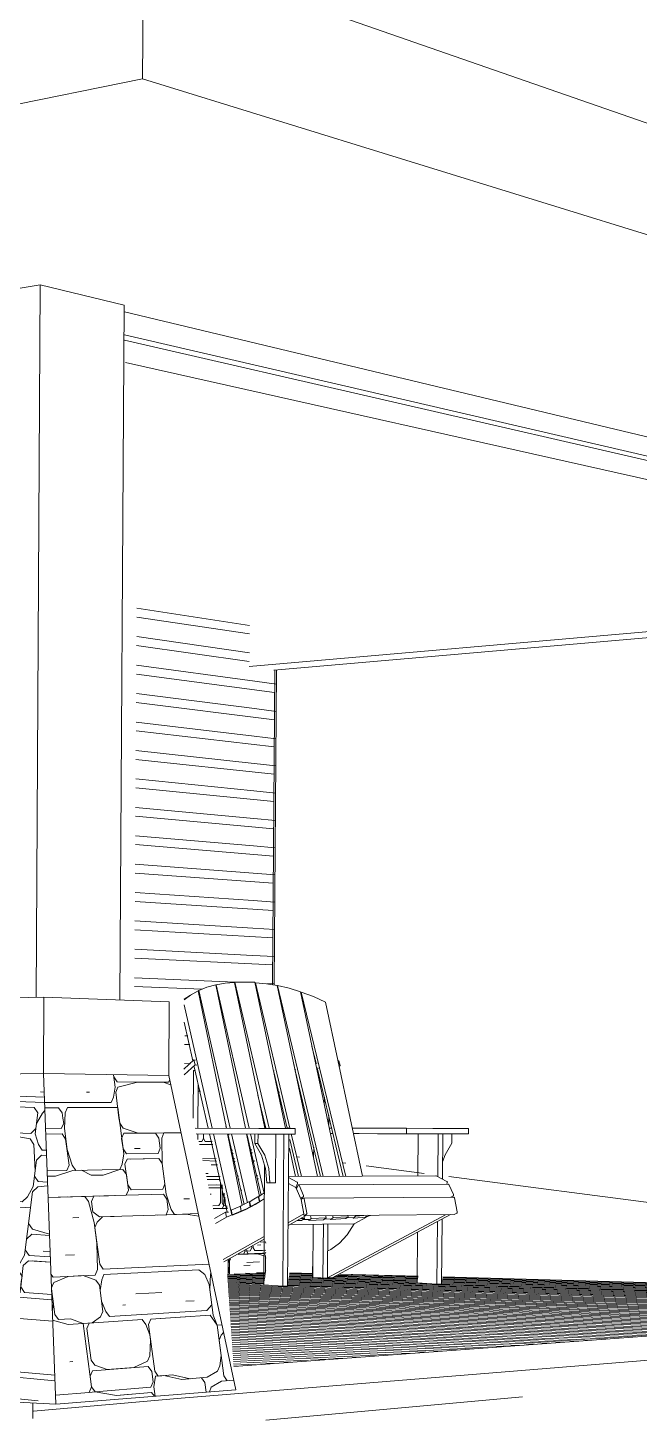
# Model space of a CAD drawing. Header units: inches. Extents: x 490.8 to 498.2, y -67.1 to -6.9.
# Drawn here: x 494.9301 to 495.1025, y -56.2635 to -55.8712 of the extents above; entities that cross this region are included whole.
import ezdxf

# ---------------------------------------------------------------- set-up
doc = ezdxf.new("R2010")
doc.units = ezdxf.units.IN
doc.header["$MEASUREMENT"] = 0
for name, color, linetype, lineweight in [('A-FLOR', 192, 'Continuous', 13), ('A-FLOR-PATT', 8, 'Continuous', 13), ('A-PART', 2, 'Continuous', 9), ('A-ROOF', 132, 'Continuous', 13), ('A-WALL', 113, 'Continuous', 13), ('A-WALL-PATT', 111, 'Continuous', 13), ('C-TOPO', 7, 'Continuous', 9), ('I-FURN', 30, 'Continuous', 9), ('L-SITE-WALL', 31, 'Continuous', 13), ('Q-CASE', 31, 'Continuous', 9), ('S-BEAM', 12, 'Continuous', 9), ('S-COLS', 52, 'Continuous', 9), ('S-FNDN', 32, 'Continuous', 13)]:
    doc.layers.add(name, color=color, linetype=linetype, lineweight=lineweight)

# ---------------------------------------------------------------- blocks, each defined once
blk = doc.blocks.new('FP_30-Back Patio1')
at = {"layer": 'A-WALL-PATT', "lineweight": 9}
for p, q in [((64.95463, -56.05527), (64.96079, -56.0561)), ((64.95457, -56.06301), (64.96073, -56.06379)), ((64.95452, -56.07075), (64.96067, -56.07148)), ((64.95446, -56.07848), (64.96062, -56.07916)), ((64.95441, -56.08622), (64.96056, -56.08684)), ((64.95435, -56.09395), (64.96051, -56.09452)), ((64.95429, -56.10168), (64.96045, -56.1022)), ((64.95424, -56.1094), (64.96039, -56.10987)), ((64.95418, -56.11712), (64.96034, -56.11754)), ((64.95413, -56.12484), (64.96028, -56.12521)), ((64.95407, -56.13256), (64.96022, -56.13288)), ((64.95821, -56.14046), (64.96017, -56.14054))]:
    blk.add_line(p, q, dxfattribs=at)
blk = doc.blocks.new('FP_35-Back Patio1')
at = {"layer": 'A-FLOR-PATT', "lineweight": 9}
for p, q in [((64.94694, -56.22244), (64.95761, -56.22275)), ((64.94696, -56.22268), (64.95757, -56.22298)), ((64.94698, -56.22292), (64.95754, -56.22322)), ((64.94699, -56.22316), (64.9575, -56.22347)), ((64.94701, -56.2234), (64.95746, -56.22371)), ((64.94703, -56.22365), (64.95742, -56.22396)), ((64.94704, -56.2239), (64.95738, -56.22421)), ((64.94706, -56.22416), (64.95734, -56.22446)), ((64.94708, -56.22441), (64.9573, -56.22472)), ((64.9471, -56.22467), (64.95726, -56.22498)), ((64.94712, -56.22493), (64.95722, -56.22524)), ((64.94713, -56.2252), (64.95932, -56.22557)), ((64.94885, -56.22226), (64.95765, -56.22251)), ((64.952, -56.22212), (64.95768, -56.22228)), ((64.95513, -56.22198), (64.95772, -56.22205)), ((64.96396, -56.22544), (65.07991, -56.22896)), ((64.96401, -56.22518), (65.07997, -56.22867)), ((64.96405, -56.22492), (65.08003, -56.22839)), ((64.96409, -56.22466), (65.08009, -56.22812)), ((64.96413, -56.22441), (65.08015, -56.22784)), ((64.96417, -56.22416), (65.08021, -56.22757)), ((64.96421, -56.22391), (65.00426, -56.22508)), ((64.96425, -56.22366), (65.00043, -56.22471)), ((64.96429, -56.22342), (65.00047, -56.22447)), ((64.96433, -56.22318), (64.97329, -56.22344)), ((64.96437, -56.22294), (64.97094, -56.22313)), ((64.96441, -56.22271), (64.97098, -56.22289)), ((64.96444, -56.22247), (64.97102, -56.22266)), ((64.96448, -56.22224), (64.97105, -56.22243)), ((64.96452, -56.22202), (64.97109, -56.2222)), ((64.97431, -56.22347), (65.00051, -56.22422)), ((64.97678, -56.2233), (65.00056, -56.22398)), ((64.97724, -56.22307), (65.0006, -56.22373)), ((64.9777, -56.22285), (65.00064, -56.2235)), ((64.97815, -56.22263), (65.00069, -56.22326)), ((64.9786, -56.22241), (65.00073, -56.22303)), ((65.00722, -56.22517), (65.07963, -56.22728)), ((65.00739, -56.22492), (65.07967, -56.22702)), ((65.00743, -56.22467), (65.07972, -56.22676)), ((65.00748, -56.22442), (65.07978, -56.2265)), ((65.00752, -56.22417), (65.07984, -56.22624)), ((65.00757, -56.22393), (65.07989, -56.22599)), ((65.00761, -56.22369), (65.07995, -56.22574)), ((65.00766, -56.22346), (65.08, -56.22549)), ((65.0077, -56.22322), (65.08006, -56.22525)), ((64.94715, -56.22547), (65.16863, -56.23226)), ((64.94717, -56.22574), (65.16563, -56.23248)), ((64.94719, -56.22601), (65.1626, -56.2327)), ((64.94721, -56.22629), (65.15956, -56.23292)), ((64.94723, -56.22658), (65.15648, -56.23315)), ((64.94725, -56.22686), (65.15338, -56.23337)), ((64.94727, -56.22715), (65.15025, -56.2336)), ((64.94729, -56.22744), (65.14709, -56.23384)), ((64.94731, -56.22774), (65.14391, -56.23407)), ((64.94733, -56.22804), (65.1407, -56.2343)), ((64.94735, -56.22834), (65.13746, -56.23454)), ((64.94737, -56.22865), (65.13419, -56.23478)), ((64.9474, -56.22896), (65.1309, -56.23502)), ((64.94742, -56.22928), (65.12757, -56.23527)), ((64.96392, -56.22571), (65.07986, -56.22924)), ((64.94744, -56.2296), (65.12421, -56.23551)), ((64.94746, -56.22992), (65.12083, -56.23576)), ((64.94748, -56.23025), (65.11741, -56.23601)), ((64.94751, -56.23058), (65.11396, -56.23626)), ((64.94753, -56.23092), (65.11048, -56.23652)), ((64.94755, -56.23126), (65.10697, -56.23678)), ((64.94758, -56.23161), (65.10343, -56.23703)), ((64.9476, -56.23196), (65.09985, -56.2373)), ((64.94763, -56.23232), (65.09624, -56.23756)), ((64.94765, -56.23268), (65.0926, -56.23783)), ((64.94768, -56.23304), (65.08892, -56.2381)), ((64.9477, -56.23341), (65.08521, -56.23837)), ((64.94773, -56.23379), (65.08146, -56.23864)), ((64.94776, -56.23417), (65.07768, -56.23892)), ((64.94778, -56.23456), (65.07386, -56.2392)), ((64.94781, -56.23495), (65.07, -56.23948)), ((64.94784, -56.23535), (65.06611, -56.23977)), ((64.94787, -56.23576), (65.06218, -56.24006)), ((64.94789, -56.23617), (65.05821, -56.24035)), ((64.94792, -56.23658), (65.0542, -56.24064)), ((64.94795, -56.23701), (65.05016, -56.24094)), ((64.94798, -56.23743), (65.04607, -56.24124)), ((64.94801, -56.23787), (65.04194, -56.24154)), ((64.94804, -56.23831), (65.03777, -56.24185)), ((64.94807, -56.23876), (65.03356, -56.24215)), ((64.94811, -56.23922), (65.02931, -56.24247)), ((64.94814, -56.23968), (65.02501, -56.24278)), ((64.94817, -56.24015), (65.02067, -56.2431)), ((64.9482, -56.24063), (65.01629, -56.24342)), ((64.94824, -56.24112), (65.01186, -56.24374)), ((64.94827, -56.24161), (65.00738, -56.24407)), ((64.94831, -56.24212), (65.00286, -56.2444)), ((64.94834, -56.24263), (64.99829, -56.24474)), ((64.94838, -56.24315), (64.99368, -56.24508)), ((64.94841, -56.24367), (64.98901, -56.24542)), ((64.94845, -56.24421), (64.98429, -56.24576)), ((64.94849, -56.24476), (64.97953, -56.24611)), ((64.94853, -56.24531), (64.97471, -56.24647)), ((64.94857, -56.24588), (64.96984, -56.24682)), ((64.94861, -56.24645), (64.96492, -56.24718)), ((64.94865, -56.24704), (64.95995, -56.24755)), ((64.94869, -56.24763), (64.95492, -56.24792)), ((64.94873, -56.24824), (64.94983, -56.24829))]:
    blk.add_line(p, q, dxfattribs=at)
blk = doc.blocks.new('FP_40-Back Patio1')
at = {"layer": 'A-WALL-PATT', "lineweight": 9}
for p, q in [((64.93974, -56.185), (64.93891, -56.185)), ((64.93909, -56.18583), (64.94281, -56.18581)), ((64.94019, -56.18417), (64.93974, -56.185)), ((64.9402, -56.1828), (64.94019, -56.18417)), ((64.94019, -56.18417), (64.94064, -56.18499)), ((64.94262, -56.18498), (64.94064, -56.18499)), ((64.94735, -56.18298), (64.94734, -56.18323)), ((64.94735, -56.18298), (64.94734, -56.18323)), ((64.94822, -56.18741), (64.94838, -56.18741)), ((64.94858, -56.18828), (64.94843, -56.18842)), ((64.95359, -56.18737), (64.95381, -56.18737)), ((64.95381, -56.18737), (64.95359, -56.18737)), ((64.95376, -56.18819), (64.954, -56.18818)), ((64.94239, -56.19158), (64.94414, -56.19156)), ((64.94104, -56.1949), (64.94489, -56.19484)), ((64.94121, -56.19573), (64.94459, -56.19567)), ((64.94459, -56.19567), (64.94503, -56.19649)), ((64.94503, -56.19649), (64.94499, -56.20224)), ((64.94547, -56.19734), (64.94543, -56.20223)), ((64.94976, -56.19477), (64.95009, -56.19476)), ((64.94993, -56.19558), (64.95028, -56.19558)), ((64.95513, -56.19468), (64.95553, -56.19468)), ((64.9553, -56.19549), (64.95572, -56.19549)), ((64.9421, -56.19984), (64.94233, -56.19983)), ((64.9428, -56.20312), (64.94454, -56.20308)), ((64.94697, -56.20384), (64.94298, -56.20394)), ((64.94499, -56.20224), (64.94454, -56.20308)), ((64.94543, -56.20223), (64.94587, -56.20304)), ((64.94587, -56.20304), (64.94683, -56.20322)), ((64.95627, -56.21334), (64.95764, -56.21329)), ((64.95764, -56.21329), (64.95781, -56.21362)), ((64.94999, -56.21684), (64.95544, -56.21662)), ((64.94999, -56.21684), (64.95151, -56.21678)), ((64.95196, -56.21594), (64.95151, -56.21678)), ((64.95196, -56.21594), (64.95198, -56.21573)), ((64.9524, -56.2155), (64.95239, -56.21593)), ((64.95239, -56.21593), (64.95283, -56.21672)), ((64.95283, -56.21672), (64.95761, -56.21654)), ((64.95544, -56.21662), (64.95761, -56.21735)), ((64.95546, -56.21418), (64.95633, -56.21415)), ((64.95779, -56.2162), (64.95761, -56.21654)), ((64.95761, -56.21735), (64.95778, -56.21767)), ((64.94738, -56.21829), (64.94754, -56.21857)), ((64.94754, -56.21857), (64.94751, -56.22232)), ((64.94751, -56.22232), (64.94753, -56.21939)), ((64.94754, -56.21857), (64.94753, -56.21939)), ((64.94782, -56.21804), (64.94754, -56.21857))]:
    blk.add_line(p, q, dxfattribs=at)
blk = doc.blocks.new('FP_43-Back Patio1')
at = {"layer": 'A-WALL-PATT', "lineweight": 9}
for p, q in [((64.84819, -56.16652), (64.84701, -56.16648)), ((64.85836, -56.1712), (64.85899, -56.16624)), ((64.85891, -56.16688), (64.85899, -56.16624)), ((64.85716, -56.17115), (64.85891, -56.16688)), ((64.87101, -56.16728), (64.86858, -56.1672)), ((64.84118, -56.17243), (64.84159, -56.17202)), ((64.85459, -56.1725), (64.84159, -56.17202)), ((64.85716, -56.17115), (64.8416, -56.17059)), ((64.8556, -56.17399), (64.85459, -56.1725)), ((64.8556, -56.17399), (64.85487, -56.17974)), ((64.8568, -56.17403), (64.85542, -56.17543)), ((64.89243, -56.1754), (64.8568, -56.17403)), ((64.85938, -56.17268), (64.85836, -56.1712)), ((64.89536, -56.17402), (64.85938, -56.17268)), ((64.89531, -56.17253), (64.88278, -56.17208)), ((64.89525, -56.17105), (64.89424, -56.17101)), ((64.85708, -56.18129), (64.85505, -56.1783)), ((64.8935, -56.17693), (64.89243, -56.1754)), ((64.8935, -56.17693), (64.89295, -56.18136)), ((64.89477, -56.17697), (64.89313, -56.17988)), ((64.89477, -56.17697), (64.89545, -56.1763)), ((64.83896, -56.18336), (64.83927, -56.18094)), ((64.8405, -56.18056), (64.83964, -56.17929)), ((64.84149, -56.18204), (64.84013, -56.18341)), ((64.85349, -56.18113), (64.8405, -56.18056)), ((64.84384, -56.18214), (64.84149, -56.18204)), ((64.85111, -56.18103), (64.84384, -56.18214)), ((64.88025, -56.1823), (64.85111, -56.18103)), ((64.85487, -56.17974), (64.85349, -56.18113)), ((64.85708, -56.18129), (64.85607, -56.17979)), ((64.8915, -56.18279), (64.85708, -56.18129)), ((64.88025, -56.1823), (64.87162, -56.18192)), ((64.89132, -56.18427), (64.88025, -56.1823)), ((64.89295, -56.18136), (64.8915, -56.18279)), ((64.89313, -56.17988), (64.89276, -56.18284)), ((64.8381, -56.18618), (64.8386, -56.18621)), ((64.83832, -56.19767), (64.84013, -56.18341)), ((64.83959, -56.18769), (64.8386, -56.18621)), ((64.83896, -56.18336), (64.83866, -56.18367)), ((64.89239, -56.1858), (64.89132, -56.18427)), ((64.89273, -56.19327), (64.89239, -56.1858)), ((64.89276, -56.18284), (64.89366, -56.18586)), ((64.89474, -56.1874), (64.89366, -56.18586)), ((64.83904, -56.19196), (64.83959, -56.18769)), ((64.88181, -56.18975), (64.87439, -56.18939)), ((64.8931, -56.1903), (64.89455, -56.18888)), ((64.89592, -56.18895), (64.89455, -56.18888)), ((64.89474, -56.1874), (64.89587, -56.18745)), ((64.83769, -56.19333), (64.8365, -56.19327)), ((64.83769, -56.19333), (64.83904, -56.19196)), ((64.89217, -56.19772), (64.89273, -56.19327)), ((64.8931, -56.1903), (64.89254, -56.19475)), ((64.83635, -56.19469), (64.83619, -56.19468)), ((64.83733, -56.19618), (64.83635, -56.19469)), ((64.83642, -56.20331), (64.83733, -56.19618)), ((64.8393, -56.19916), (64.83832, -56.19767)), ((64.85645, -56.19578), (64.84692, -56.19526)), ((64.85904, -56.19446), (64.85664, -56.19434)), ((64.89054, -56.20061), (64.89217, -56.19772)), ((64.89199, -56.1992), (64.89344, -56.19778)), ((64.89362, -56.1963), (64.89254, -56.19475)), ((64.89624, -56.19747), (64.89344, -56.19778)), ((64.89362, -56.1963), (64.8962, -56.19644)), ((64.8366, -56.20188), (64.83642, -56.20331)), ((64.8366, -56.20188), (64.83795, -56.20052)), ((64.86661, -56.2022), (64.83795, -56.20052)), ((64.8393, -56.19916), (64.88909, -56.20202)), ((64.85094, -56.20128), (64.84382, -56.20087)), ((64.88071, -56.19858), (64.87946, -56.19851)), ((64.88909, -56.20202), (64.89054, -56.20061)), ((64.89106, -56.20662), (64.89199, -56.1992)), ((64.83624, -56.20473), (64.83489, -56.20609)), ((64.83606, -56.20616), (64.83642, -56.20331)), ((64.83642, -56.20331), (64.83624, -56.20473)), ((64.86764, -56.20373), (64.86661, -56.2022)), ((64.86709, -56.20811), (64.86887, -56.2038)), ((64.86746, -56.20519), (64.86728, -56.20665)), ((64.86746, -56.20519), (64.86764, -56.20373)), ((64.87027, -56.20241), (64.86887, -56.2038)), ((64.89143, -56.20365), (64.87027, -56.20241)), ((64.8814, -56.20306), (64.8752, -56.2027)), ((64.88976, -56.21701), (64.89143, -56.20365)), ((64.86569, -56.20949), (64.83332, -56.20742)), ((64.83489, -56.20609), (64.83346, -56.20682)), ((64.86587, -56.20803), (64.83606, -56.20616)), ((64.86672, -56.21103), (64.86569, -56.20949)), ((64.86728, -56.20665), (64.86587, -56.20803)), ((64.86636, -56.21395), (64.86709, -56.20811)), ((64.89106, -56.20662), (64.89087, -56.2081)), ((64.89195, -56.20967), (64.89087, -56.2081)), ((64.89675, -56.21114), (64.89195, -56.20967)), ((64.8658, -56.21833), (64.86672, -56.21103)), ((64.89032, -56.21256), (64.88995, -56.21553)), ((64.89032, -56.21256), (64.89177, -56.21115)), ((64.89677, -56.21147), (64.89177, -56.21115)), ((64.8644, -56.2197), (64.8311, -56.21733)), ((64.86702, -56.21841), (64.86636, -56.21395)), ((64.88813, -56.21989), (64.88976, -56.21701)), ((64.89102, -56.2171), (64.88995, -56.21553)), ((64.89699, -56.2175), (64.89102, -56.2171)), ((64.89693, -56.21599), (64.89502, -56.21586)), ((64.84975, -56.22011), (64.83078, -56.21874)), ((64.85076, -56.22165), (64.84975, -56.22011)), ((64.85196, -56.22173), (64.85334, -56.22037)), ((64.85334, -56.22037), (64.85936, -56.22081)), ((64.85936, -56.22081), (64.86684, -56.21987)), ((64.8658, -56.21833), (64.8644, -56.2197)), ((64.86684, -56.21987), (64.87918, -56.22075)), ((64.86806, -56.21996), (64.86702, -56.21841)), ((64.87052, -56.22014), (64.86806, -56.21996)), ((64.87403, -56.22187), (64.87052, -56.22014)), ((64.88668, -56.22129), (64.87899, -56.22223)), ((64.88794, -56.22138), (64.87918, -56.22075)), ((64.88813, -56.21989), (64.88668, -56.22129)), ((64.88902, -56.22295), (64.88794, -56.22138)), ((64.88939, -56.21998), (64.88865, -56.22593)), ((64.89084, -56.21858), (64.88939, -56.21998)), ((64.89705, -56.21901), (64.89084, -56.21858)), ((64.89705, -56.21901), (64.8921, -56.21867)), ((64.8372, -56.22499), (64.82951, -56.2244)), ((64.85159, -56.22463), (64.85076, -56.22165)), ((64.85141, -56.22608), (64.85159, -56.22463)), ((64.85177, -56.22318), (64.85159, -56.22463)), ((64.85159, -56.22463), (64.8526, -56.22617)), ((64.85177, -56.22318), (64.85196, -56.22173)), ((64.87899, -56.22223), (64.87403, -56.22187)), ((64.88846, -56.22741), (64.88883, -56.22444)), ((64.88883, -56.22444), (64.88865, -56.22593)), ((64.88883, -56.22444), (64.88902, -56.22295)), ((64.83351, -56.22615), (64.83234, -56.22606)), ((64.84893, -56.23612), (64.85122, -56.22753)), ((64.84948, -56.23177), (64.85141, -56.22608)), ((64.8526, -56.22617), (64.85122, -56.22753)), ((64.8526, -56.22617), (64.88701, -56.2288)), ((64.86959, -56.22747), (64.8526, -56.22617)), ((64.86226, -56.22691), (64.85862, -56.22663)), ((64.87064, -56.22903), (64.86959, -56.22747)), ((64.87113, -56.23501), (64.87064, -56.22903)), ((64.8715, -56.23207), (64.87187, -56.22913)), ((64.87187, -56.22913), (64.87329, -56.22775)), ((64.87329, -56.22775), (64.88199, -56.22842)), ((64.87949, -56.22823), (64.87577, -56.22794)), ((64.88701, -56.2288), (64.88846, -56.22741)), ((64.89744, -56.2296), (64.88701, -56.2288)), ((64.88972, -56.22751), (64.88865, -56.22593)), ((64.88972, -56.22751), (64.89739, -56.22809)), ((64.8481, -56.23312), (64.82792, -56.23147)), ((64.82811, -56.23061), (64.8481, -56.23312)), ((64.84948, -56.23177), (64.8481, -56.23312)), ((64.8481, -56.23312), (64.84911, -56.23467)), ((64.86518, -56.23304), (64.86274, -56.23285)), ((64.87379, -56.23374), (64.8715, -56.23207)), ((64.84911, -56.23467), (64.84782, -56.24481)), ((64.84819, -56.24191), (64.84893, -56.23612)), ((64.86965, -56.24678), (64.87095, -56.23648)), ((64.87039, -56.2409), (64.87113, -56.23501)), ((64.87095, -56.23648), (64.87237, -56.23511)), ((64.87502, -56.23384), (64.87237, -56.23511)), ((64.89767, -56.23567), (64.87379, -56.23374)), ((64.88, -56.23424), (64.87502, -56.23384)), ((64.84343, -56.24149), (64.83168, -56.24045)), ((64.83537, -56.23933), (64.8342, -56.23922)), ((64.86823, -56.24814), (64.87039, -56.2409)), ((64.84645, -56.24615), (64.82506, -56.24419)), ((64.84782, -56.24481), (64.84645, -56.24615)), ((64.84883, -56.24637), (64.84819, -56.24191)), ((64.86023, -56.24297), (64.8566, -56.24265)), ((64.83095, -56.24618), (64.82475, -56.2456)), ((64.83095, -56.24618), (64.83194, -56.24772)), ((64.83237, -56.25357), (64.83194, -56.24772)), ((64.8331, -56.24783), (64.83214, -56.25538)), ((64.83446, -56.2465), (64.8331, -56.24783)), ((64.84626, -56.24759), (64.83446, -56.2465)), ((64.84727, -56.24916), (64.84626, -56.24759)), ((64.84985, -56.24793), (64.84884, -56.24637)), ((64.85586, -56.24848), (64.84966, -56.24938)), ((64.84985, -56.24793), (64.86682, -56.2495)), ((64.86193, -56.24905), (64.85586, -56.24848)), ((64.86823, -56.24814), (64.86682, -56.2495)), ((64.8707, -56.24837), (64.86965, -56.24678)), ((64.89824, -56.25089), (64.8707, -56.24837)), ((64.84792, -56.25362), (64.84727, -56.24915)), ((64.84828, -56.25072), (64.84758, -56.25623)), ((64.84966, -56.24938), (64.84828, -56.25072)), ((64.86664, -56.25097), (64.86193, -56.24905)), ((64.86768, -56.25256), (64.86664, -56.25097)), ((64.86708, -56.25731), (64.86768, -56.25256)), ((64.86749, -56.25403), (64.8691, -56.2512)), ((64.8691, -56.2512), (64.87051, -56.24984)), ((64.8983, -56.25242), (64.87051, -56.24984)), ((64.83214, -56.25538), (64.83237, -56.25357)), ((64.8471, -56.25621), (64.84773, -56.25507)), ((64.84773, -56.25507), (64.84792, -56.25362)), ((64.86712, -56.25697), (64.86749, -56.25403)), ((64.86722, -56.25732), (64.86712, -56.25697)), ((64.89362, -56.25805), (64.88222, -56.25695))]:
    blk.add_line(p, q, dxfattribs=at)
blk = doc.blocks.new('FP_44-Back Patio1')
at = {"layer": 'A-WALL-PATT', "lineweight": 9}
for p, q in [((64.91525, -56.16965), (64.9148, -56.16617)), ((64.9148, -56.16617), (64.91487, -56.16675)), ((64.9148, -56.17254), (64.91525, -56.16965)), ((64.91588, -56.1682), (64.91487, -56.16675)), ((64.91544, -56.1711), (64.91607, -56.16965)), ((64.91588, -56.1682), (64.92638, -56.16827)), ((64.92156, -56.16824), (64.91607, -56.16965)), ((64.92878, -56.16828), (64.92156, -56.16824)), ((64.93036, -56.16829), (64.92638, -56.16827)), ((64.93097, -56.16905), (64.92878, -56.16828)), ((64.93066, -56.1676), (64.93036, -56.16829)), ((64.89536, -56.17399), (64.91417, -56.17399)), ((64.90801, -56.17107), (64.90718, -56.17107)), ((64.91417, -56.17399), (64.9148, -56.17254)), ((64.91637, -56.17835), (64.91544, -56.1711)), ((64.89935, -56.17547), (64.89542, -56.17547)), ((64.90039, -56.17694), (64.89935, -56.17547)), ((64.90058, -56.17841), (64.90039, -56.17694)), ((64.90096, -56.18136), (64.90123, -56.17694)), ((64.90189, -56.17546), (64.90123, -56.17694)), ((64.916, -56.17544), (64.90189, -56.17546)), ((64.90941, -56.17545), (64.90524, -56.17546)), ((64.91769, -56.18851), (64.916, -56.17544)), ((64.91637, -56.17835), (64.91656, -56.1798)), ((64.90011, -56.18137), (64.89564, -56.1814)), ((64.90077, -56.17989), (64.90011, -56.18137)), ((64.90058, -56.17841), (64.90077, -56.17989)), ((64.90171, -56.18727), (64.90096, -56.18136)), ((64.91757, -56.18124), (64.91656, -56.1798)), ((64.92182, -56.18266), (64.91757, -56.18124)), ((64.9003, -56.18285), (64.8957, -56.18289)), ((64.90133, -56.18432), (64.9003, -56.18285)), ((64.90228, -56.1917), (64.90133, -56.18432)), ((64.91712, -56.18415), (64.91775, -56.18269)), ((64.91712, -56.18415), (64.9175, -56.18705)), ((64.92665, -56.18261), (64.91775, -56.18269)), ((64.93381, -56.18255), (64.92182, -56.18266)), ((64.92764, -56.18404), (64.92665, -56.18261)), ((64.92801, -56.18691), (64.92764, -56.18404)), ((64.92844, -56.18403), (64.92905, -56.18259)), ((64.92844, -56.18403), (64.92857, -56.19122)), ((64.93385, -56.18255), (64.92905, -56.18259)), ((64.93384, -56.18251), (64.93381, -56.18255)), ((64.90313, -56.19168), (64.90171, -56.18727)), ((64.91725, -56.19143), (64.91769, -56.18851)), ((64.91851, -56.18849), (64.9175, -56.18705)), ((64.91869, -56.18995), (64.91806, -56.19141)), ((64.9274, -56.18836), (64.91851, -56.18849)), ((64.92758, -56.1898), (64.91869, -56.18995)), ((64.92356, -56.18987), (64.91951, -56.18993)), ((64.92238, -56.18699), (64.92076, -56.18701)), ((64.92801, -56.18691), (64.9274, -56.18836)), ((64.92857, -56.19122), (64.92758, -56.1898)), ((64.90163, -56.19319), (64.89609, -56.1933)), ((64.89842, -56.19474), (64.90332, -56.19316)), ((64.90228, -56.1917), (64.90163, -56.19319)), ((64.90416, -56.19314), (64.90313, -56.19168)), ((64.90332, -56.19316), (64.91167, -56.193)), ((64.90584, -56.19311), (64.90416, -56.19314)), ((64.90853, -56.19453), (64.90584, -56.19311)), ((64.91744, -56.19288), (64.91167, -56.193)), ((64.91662, -56.1929), (64.91186, -56.19446)), ((64.91725, -56.19143), (64.91662, -56.1929)), ((64.91844, -56.19432), (64.91744, -56.19288)), ((64.91806, -56.19141), (64.91882, -56.19723)), ((64.92857, -56.19122), (64.92969, -56.19985)), ((64.92932, -56.19697), (64.92857, -56.19122)), ((64.89614, -56.19479), (64.89842, -56.19474)), ((64.91186, -56.19446), (64.90853, -56.19453)), ((64.91863, -56.19577), (64.91844, -56.19432)), ((64.91901, -56.19868), (64.91863, -56.19577)), ((64.91863, -56.19577), (64.91882, -56.19723)), ((64.91982, -56.19866), (64.91882, -56.19723)), ((64.92932, -56.19697), (64.92871, -56.19843)), ((64.89637, -56.20076), (64.91838, -56.20016)), ((64.90678, -56.20047), (64.89637, -56.20076)), ((64.90173, -56.20061), (64.89918, -56.20068)), ((64.90781, -56.20192), (64.90678, -56.20047)), ((64.90865, -56.2019), (64.90929, -56.20041)), ((64.90903, -56.20484), (64.90865, -56.2019)), ((64.90929, -56.20041), (64.91509, -56.20025)), ((64.91344, -56.20029), (64.91096, -56.20036)), ((64.91838, -56.20016), (64.91901, -56.19868)), ((64.9289, -56.19987), (64.91838, -56.20016)), ((64.91982, -56.19866), (64.92871, -56.19843)), ((64.92988, -56.20129), (64.9289, -56.19987)), ((64.92969, -56.19985), (64.93105, -56.20414)), ((64.92988, -56.20129), (64.93026, -56.20417)), ((64.93623, -56.20111), (64.93465, -56.20115)), ((64.9094, -56.20779), (64.90781, -56.20192)), ((64.91088, -56.20626), (64.90903, -56.20484)), ((64.92965, -56.20564), (64.91088, -56.20626)), ((64.93521, -56.20545), (64.92724, -56.20572)), ((64.93026, -56.20417), (64.92965, -56.20564)), ((64.93204, -56.20556), (64.93105, -56.20414)), ((64.93204, -56.20556), (64.93872, -56.20533)), ((64.93887, -56.20605), (64.93521, -56.20545)), ((64.90502, -56.20646), (64.90334, -56.20651)), ((64.91016, -56.21368), (64.9094, -56.20779)), ((64.90959, -56.20926), (64.91024, -56.20776)), ((64.91092, -56.21958), (64.90959, -56.20926)), ((64.91171, -56.20623), (64.91024, -56.20776)), ((64.91502, -56.20612), (64.91171, -56.20623)), ((64.91028, -56.2211), (64.91016, -56.21368)), ((64.90382, -56.21693), (64.90128, -56.21704)), ((64.91028, -56.2211), (64.90963, -56.22262)), ((64.91195, -56.22102), (64.91092, -56.21958)), ((64.94176, -56.21957), (64.91195, -56.22102)), ((64.93885, -56.22115), (64.91214, -56.22249)), ((64.9406, -56.2225), (64.93885, -56.22115)), ((64.89777, -56.22321), (64.89717, -56.22238)), ((64.89796, -56.22471), (64.89732, -56.2262)), ((64.89777, -56.22321), (64.90963, -56.22262)), ((64.90204, -56.223), (64.89796, -56.22471)), ((64.90627, -56.22278), (64.90204, -56.223)), ((64.90982, -56.22409), (64.90627, -56.22278)), ((64.91085, -56.22553), (64.90982, -56.22409)), ((64.91104, -56.22701), (64.91149, -56.22401)), ((64.91149, -56.22401), (64.91214, -56.22249)), ((64.94176, -56.22532), (64.9406, -56.2225)), ((64.94251, -56.23105), (64.94176, -56.22532)), ((64.94195, -56.22675), (64.94217, -56.22242)), ((64.94217, -56.22242), (64.9423, -56.2221)), ((64.89733, -56.22651), (64.89825, -56.23374)), ((64.89768, -56.22925), (64.8974, -56.22838)), ((64.89787, -56.23075), (64.89768, -56.22925)), ((64.9118, -56.23292), (64.91085, -56.22553)), ((64.91142, -56.22996), (64.91104, -56.22701)), ((64.92845, -56.22751), (64.92115, -56.22792)), ((64.94289, -56.23391), (64.94195, -56.22675)), ((64.89756, -56.23272), (64.89787, -56.23075)), ((64.9118, -56.23292), (64.91115, -56.23445)), ((64.91263, -56.23287), (64.91142, -56.22996)), ((64.91365, -56.23429), (64.91263, -56.23287)), ((64.94113, -56.23258), (64.91365, -56.23429)), ((64.91824, -56.23105), (64.91742, -56.2311)), ((64.9376, -56.2299), (64.93523, -56.23004)), ((64.94113, -56.23258), (64.94251, -56.23105)), ((64.90206, -56.23653), (64.89766, -56.23532)), ((64.8993, -56.23519), (64.89825, -56.23374)), ((64.8993, -56.23519), (64.90272, -56.23498)), ((64.9063, -56.23625), (64.90206, -56.23653)), ((64.90272, -56.23498), (64.9063, -56.23625)), ((64.9063, -56.23625), (64.90883, -56.23609)), ((64.90859, -56.25414), (64.9063, -56.23625)), ((64.90799, -56.23615), (64.90734, -56.23769)), ((64.92291, -56.23519), (64.90799, -56.23615)), ((64.90883, -56.23609), (64.90799, -56.23615)), ((64.90883, -56.23609), (64.91115, -56.23445)), ((64.92391, -56.2366), (64.92291, -56.23519)), ((64.92511, -56.23947), (64.92391, -56.2366)), ((64.92473, -56.23655), (64.92535, -56.23503)), ((64.92643, -56.24971), (64.92473, -56.23655)), ((64.9421, -56.23396), (64.92535, -56.23503)), ((64.92535, -56.23503), (64.935, -56.23442)), ((64.94404, -56.23672), (64.9421, -56.23396)), ((64.94404, -56.23672), (64.94289, -56.23391)), ((64.9454, -56.23663), (64.94404, -56.23672)), ((64.94517, -56.24532), (64.94404, -56.23672)), ((64.90734, -56.23769), (64.90848, -56.24662)), ((64.92505, -56.24538), (64.92529, -56.24093)), ((64.92529, -56.24093), (64.92511, -56.23947)), ((64.9452, -56.23953), (64.9446, -56.24102)), ((64.94592, -56.25105), (64.9446, -56.24102)), ((64.9452, -56.23953), (64.94586, -56.23878)), ((64.9034, -56.247), (64.90255, -56.24706)), ((64.90951, -56.24804), (64.90848, -56.24662)), ((64.92461, -56.24837), (64.90886, -56.2496)), ((64.91306, -56.24927), (64.90951, -56.24804)), ((64.92052, -56.24869), (64.91306, -56.24927)), ((64.92442, -56.2469), (64.92052, -56.24869)), ((64.92505, -56.24538), (64.92442, -56.2469)), ((64.92562, -56.24977), (64.92461, -56.24837)), ((64.94416, -56.24975), (64.94476, -56.24825)), ((64.94476, -56.24825), (64.94517, -56.24532)), ((64.90821, -56.25116), (64.90886, -56.2496)), ((64.90821, -56.25116), (64.90859, -56.25414)), ((64.926, -56.2527), (64.92537, -56.25423)), ((64.926, -56.2527), (64.92562, -56.24977)), ((64.92662, -56.25117), (64.92619, -56.25417)), ((64.92743, -56.2511), (64.92643, -56.24971)), ((64.92905, -56.25097), (64.92662, -56.25117)), ((64.93147, -56.25078), (64.92743, -56.2511)), ((64.93407, -56.25203), (64.92905, -56.25097)), ((64.93646, -56.25184), (64.93147, -56.25078)), ((64.93407, -56.25203), (64.94121, -56.25144)), ((64.94061, -56.25295), (64.93963, -56.25157)), ((64.94121, -56.25144), (64.94416, -56.24975)), ((64.94532, -56.25255), (64.94237, -56.25426)), ((64.94874, -56.25227), (64.94532, -56.25255)), ((64.94688, -56.25242), (64.94592, -56.25105)), ((64.89845, -56.2565), (64.90794, -56.2557)), ((64.90859, -56.25414), (64.90794, -56.2557)), ((64.90963, -56.25556), (64.90794, -56.2557)), ((64.90963, -56.25556), (64.90859, -56.25414)), ((64.90963, -56.25556), (64.92537, -56.25423)), ((64.91568, -56.25655), (64.90963, -56.25556)), ((64.91568, -56.25655), (64.92229, -56.25598)), ((64.91982, -56.25619), (64.91568, -56.25655)), ((64.92556, -56.2557), (64.92229, -56.25598)), ((64.92636, -56.25681), (64.92556, -56.2557)), ((64.92619, -56.25417), (64.92653, -56.2568)), ((64.94096, -56.25564), (64.94061, -56.25295)), ((64.94237, -56.25426), (64.94186, -56.25557))]:
    blk.add_line(p, q, dxfattribs=at)
blk = doc.blocks.new('FP_49-Back Patio1')
at = {"layer": 'A-WALL-PATT', "lineweight": 9}
for p, q in [((64.92142, -56.0347), (64.95319, -56.03954)), ((64.92137, -56.04272), (64.95313, -56.0473)), ((64.92132, -56.05075), (64.95463, -56.05527)), ((64.92127, -56.05877), (64.95457, -56.06301)), ((64.92122, -56.06679), (64.95452, -56.07075)), ((64.92116, -56.07481), (64.95446, -56.07848)), ((64.92111, -56.08282), (64.95441, -56.08622)), ((64.92106, -56.09083), (64.95435, -56.09395)), ((64.92101, -56.09884), (64.95429, -56.10168)), ((64.92096, -56.10684), (64.95424, -56.1094)), ((64.92091, -56.11484), (64.95418, -56.11712)), ((64.92085, -56.12284), (64.95413, -56.12484)), ((64.9208, -56.13084), (64.95407, -56.13256)), ((64.92075, -56.13883), (64.94917, -56.14006)), ((64.93489, -56.15519), (64.93581, -56.15521)), ((64.93484, -56.16305), (64.93649, -56.16308))]:
    blk.add_line(p, q, dxfattribs=at)
blk = doc.blocks.new('FP_53-Back Patio1')
at = {"layer": 'A-PART'}
for p, q in [((64.92141, -56.03721), (64.95317, -56.04196)), ((64.92135, -56.04523), (64.95311, -56.04972)), ((64.9213, -56.05326), (64.96026, -56.05844)), ((64.92125, -56.06128), (64.9602, -56.06613)), ((64.9212, -56.0693), (64.96015, -56.07382)), ((64.92115, -56.07731), (64.96009, -56.08151)), ((64.9211, -56.08532), (64.96003, -56.08919)), ((64.92104, -56.09333), (64.95998, -56.09688)), ((64.92099, -56.10134), (64.95992, -56.10456)), ((64.92094, -56.10934), (64.95987, -56.11223)), ((64.92089, -56.11734), (64.95981, -56.11991)), ((64.92084, -56.12534), (64.95975, -56.12758)), ((64.92079, -56.13334), (64.9597, -56.13525)), ((64.92074, -56.14133), (64.93985, -56.14211)), ((64.93488, -56.15765), (64.93638, -56.15768))]:
    blk.add_line(p, q, dxfattribs=at)
blk = doc.blocks.new('FP_55-Back Patio1')
at = {"layer": 'A-PART'}
for p, q in [((64.93995, -56.18987), (64.94373, -56.18983)), ((64.94872, -56.18978), (64.94893, -56.18977)), ((64.9439, -56.19054), (64.94005, -56.19032)), ((64.94084, -56.19399), (64.94156, -56.19398)), ((64.94912, -56.19059), (64.94889, -56.19059)), ((64.95423, -56.19041), (64.95454, -56.19047)), ((64.95455, -56.19053), (64.95426, -56.19053)), ((64.95477, -56.19297), (64.95483, -56.19297)), ((64.94155, -56.19728), (64.94544, -56.19721)), ((64.94155, -56.19728), (64.94378, -56.19724)), ((64.94172, -56.1981), (64.94555, -56.19803)), ((64.94555, -56.19803), (64.94569, -56.19828)), ((64.94596, -56.20295), (64.94598, -56.19957)), ((64.94625, -56.20071), (64.9464, -56.20294)), ((64.95085, -56.19875), (64.95102, -56.19874)), ((64.94296, -56.20385), (64.94695, -56.20375)), ((64.94296, -56.20385), (64.94551, -56.20378)), ((64.94596, -56.20295), (64.94551, -56.20378)), ((64.9464, -56.20294), (64.94684, -56.20375)), ((64.94684, -56.20375), (64.94695, -56.20375)), ((64.95017, -56.21674), (64.95683, -56.21648)), ((64.95336, -56.2158), (64.95174, -56.21586)), ((64.95336, -56.2158), (64.9538, -56.21497)), ((64.9538, -56.21472), (64.9538, -56.21497)), ((64.95424, -56.21448), (64.95423, -56.21495)), ((64.95423, -56.21495), (64.95466, -56.21575)), ((64.95466, -56.21575), (64.95684, -56.21567)), ((64.95726, -56.21646), (64.95683, -56.21648)), ((64.95684, -56.21567), (64.9578, -56.21563)), ((64.95726, -56.21646), (64.95769, -56.21725)), ((64.95769, -56.21725), (64.95766, -56.22187)), ((64.94715, -56.22234), (64.94718, -56.2184)), ((64.94718, -56.21931), (64.94717, -56.22013)), ((64.94717, -56.22013), (64.94755, -56.22232)), ((64.94747, -56.21824), (64.94718, -56.21931)), ((64.95158, -56.21994), (64.95333, -56.21987)), ((64.95246, -56.21909), (64.95595, -56.21895)), ((64.95766, -56.2213), (64.95769, -56.21806)), ((64.95775, -56.22147), (64.95766, -56.2213)), ((64.95769, -56.21806), (64.95778, -56.21789))]:
    blk.add_line(p, q, dxfattribs=at)

msp = doc.modelspace()

# ---------------------------------------------------------------- linework, layer by layer
at = {"layer": 'A-FLOR'}
for p, q in [((495.01052, -56.22216), (495.00394, -56.22197)), ((495.04015, -56.22299), (495.0181, -56.22237)), ((495.11948, -56.2252), (495.04712, -56.22318)), ((494.98816, -56.24837), (495.24469, -56.22957))]:
    msp.add_line(p, q, dxfattribs=at)
at = {"layer": 'A-PART'}
msp.add_line((494.99908, -56.1407), (494.99972, -56.05212), dxfattribs=at)
at = {"layer": 'A-ROOF'}
for p, q in [((494.96244, -55.88551), (494.96267, -55.84865)), ((495.36623, -55.98897), (494.96267, -55.84865)), ((494.87678, -55.90296), (494.96244, -55.88551)), ((495.3659, -56.01018), (494.96244, -55.88551))]:
    msp.add_line(p, q, dxfattribs=at)
at = {"layer": 'A-WALL'}
for p, q in [((495.00024, -56.05208), (494.99958, -56.14079)), ((494.88205, -56.14564), (494.9346, -56.1443)), ((494.93448, -56.16588), (494.9346, -56.1443)), ((494.9346, -56.1443), (494.96996, -56.1456)), ((494.96996, -56.1456), (494.96982, -56.1664)), ((494.93448, -56.16588), (494.88196, -56.16641)), ((494.88196, -56.16641), (494.93448, -56.16588)), ((494.96982, -56.1664), (494.93448, -56.16588)), ((494.93448, -56.16588), (494.96982, -56.1664)), ((494.93796, -56.25905), (494.93448, -56.16588)), ((494.96982, -56.1664), (494.98874, -56.25497)), ((494.93796, -56.25905), (494.86209, -56.25485)), ((494.98874, -56.25497), (494.93796, -56.25905))]:
    msp.add_line(p, q, dxfattribs=at)
at = {"layer": 'C-TOPO'}
for p, q in [((495.00669, -56.1894), (495.00602, -56.18932)), ((495.01975, -56.1911), (495.01876, -56.19097)), ((495.04183, -56.19397), (495.02545, -56.19184)), ((495.11228, -56.20312), (495.04883, -56.19488)), ((495.25318, -56.23458), (494.97328, -56.25733)), ((494.97328, -56.25733), (495.25318, -56.23458)), ((494.93165, -56.26103), (494.97328, -56.25733)), ((494.93165, -56.26103), (494.97328, -56.25733))]:
    msp.add_line(p, q, dxfattribs=at)
at = {"layer": 'I-FURN'}
for p, q in [((494.98607, -56.18127), (494.97809, -56.14257)), ((494.97826, -56.14248), (494.9781, -56.14259)), ((494.97826, -56.14248), (494.98718, -56.18127)), ((494.99142, -56.18127), (494.98305, -56.14086)), ((494.98316, -56.14084), (494.98306, -56.14091)), ((494.98316, -56.14084), (494.99253, -56.18127)), ((494.98843, -56.14006), (494.98829, -56.14017)), ((494.9969, -56.18127), (494.98834, -56.14017)), ((494.99411, -56.14013), (494.98843, -56.14006)), ((494.98843, -56.14006), (494.99809, -56.18127)), ((495.00273, -56.18127), (494.99411, -56.14013)), ((494.99428, -56.14024), (494.99416, -56.14035)), ((494.99428, -56.14024), (495.004, -56.18127)), ((495.01173, -56.19485), (495.0004, -56.14105)), ((495.00053, -56.14107), (495.00042, -56.14117)), ((495.00053, -56.14107), (495.01338, -56.19484)), ((495.01797, -56.19482), (495.00694, -56.1428)), ((495.0072, -56.14289), (495.00701, -56.14311)), ((495.0072, -56.14289), (495.01973, -56.19482)), ((494.97417, -56.1465), (494.98209, -56.18127)), ((494.97556, -56.14397), (494.97657, -56.14337)), ((495.02447, -56.1948), (495.01399, -56.14571)), ((494.97662, -56.16227), (494.97414, -56.15138)), ((495.01136, -56.16296), (495.01021, -56.1582)), ((494.97405, -56.16462), (494.97688, -56.16203)), ((494.97688, -56.16203), (494.97734, -56.16212)), ((494.97688, -56.16203), (494.97724, -56.16339)), ((495.01753, -56.16228), (495.01779, -56.16225)), ((495.01816, -56.1636), (495.01779, -56.16225)), ((494.97724, -56.16339), (494.97415, -56.16621)), ((494.97675, -56.17845), (494.97684, -56.16498)), ((494.97684, -56.16498), (494.97724, -56.16498)), ((494.98093, -56.18127), (494.977, -56.16398)), ((494.97773, -56.16349), (494.97724, -56.16339)), ((494.98269, -56.16427), (494.98255, -56.16425)), ((494.9936, -56.16506), (494.99347, -56.16506)), ((494.999, -56.16371), (494.99917, -56.16371)), ((494.99955, -56.16506), (494.99929, -56.16507)), ((495.00317, -56.18127), (494.99942, -56.16541)), ((495.00509, -56.16347), (495.00528, -56.16346)), ((495.00565, -56.16481), (495.00537, -56.16483)), ((495.01259, -56.19485), (495.00547, -56.16501)), ((495.0112, -56.163), (495.01167, -56.16295)), ((495.01204, -56.1643), (495.01149, -56.16436)), ((495.01904, -56.19482), (495.01177, -56.16465)), ((495.01816, -56.1636), (495.01781, -56.16364)), ((495.01787, -56.16385), (495.01816, -56.1636)), ((494.97806, -56.18126), (494.97815, -56.16891)), ((494.99991, -56.16761), (494.99997, -56.16761)), ((495.00605, -56.16763), (495.00614, -56.16763)), ((494.99715, -56.18127), (494.99496, -56.1719)), ((495.01369, -56.17252), (495.01368, -56.17439)), ((495.01495, -56.1777), (495.01494, -56.18024)), ((494.97725, -56.18128), (494.99524, -56.1813)), ((494.9861, -56.18127), (494.98596, -56.18065)), ((494.9915, -56.18127), (494.99086, -56.17853)), ((495.00056, -56.1813), (495.00378, -56.1813)), ((495.00551, -56.1813), (495.0055, -56.18289)), ((495.01515, -56.18125), (495.01581, -56.18125)), ((495.03684, -56.18128), (495.03683, -56.18283)), ((495.03684, -56.18128), (495.04429, -56.18129)), ((495.04963, -56.18129), (495.05276, -56.18129)), ((495.05437, -56.18129), (495.05435, -56.18285)), ((494.99522, -56.18289), (494.97757, -56.18283)), ((494.97804, -56.18448), (494.97805, -56.18282)), ((494.9863, -56.2049), (494.98129, -56.18283)), ((494.98244, -56.18284), (494.98765, -56.2057)), ((494.99055, -56.20299), (494.9864, -56.18285)), ((494.99104, -56.20277), (494.98646, -56.18284)), ((494.98754, -56.18285), (494.99201, -56.20229)), ((494.9954, -56.20049), (494.99175, -56.18286)), ((494.99587, -56.20013), (494.99187, -56.18286)), ((494.9929, -56.18286), (494.99677, -56.19955)), ((494.99408, -56.18552), (494.9941, -56.18289)), ((494.99497, -56.18553), (494.99408, -56.18552)), ((494.99499, -56.18289), (494.99497, -56.18553)), ((494.99993, -56.19661), (495.00003, -56.18289)), ((495.00377, -56.1829), (495.00054, -56.1829)), ((495.00196, -56.22577), (495.00227, -56.18289)), ((495.00333, -56.22576), (495.00365, -56.18289)), ((495.00638, -56.19486), (495.00392, -56.18447)), ((495.00437, -56.18287), (495.00721, -56.19486)), ((495.01618, -56.18276), (495.01547, -56.18276)), ((495.04428, -56.18286), (495.03683, -56.18283)), ((495.04017, -56.18284), (495.04007, -56.19473)), ((495.04578, -56.18286), (495.04568, -56.19495)), ((495.04712, -56.18286), (495.04701, -56.19561)), ((495.05275, -56.18286), (495.04962, -56.18286)), ((495.04964, -56.18545), (495.04967, -56.18286)), ((495.00557, -56.19487), (495.00389, -56.18683)), ((495.0107, -56.18655), (495.01068, -56.18936)), ((494.99685, -56.19158), (494.99661, -56.22543)), ((494.99833, -56.19662), (494.99744, -56.1966)), ((494.99833, -56.19662), (494.99993, -56.19661)), ((495.00355, -56.19679), (495.00569, -56.19793)), ((495.00569, -56.19793), (495.00355, -56.19679)), ((495.00604, -56.19645), (495.00356, -56.19514)), ((495.00357, -56.19489), (495.04516, -56.19471)), ((495.00569, -56.19793), (495.00612, -56.19685)), ((495.00606, -56.19793), (495.00569, -56.19793)), ((495.00712, -56.20136), (495.00569, -56.19793)), ((495.00569, -56.19793), (495.00606, -56.19793)), ((495.00631, -56.1973), (495.00588, -56.19838)), ((495.00643, -56.19719), (495.04867, -56.19698)), ((495.00777, -56.20021), (495.00655, -56.1973)), ((495.0452, -56.19472), (495.04826, -56.19624)), ((495.04835, -56.19664), (495.0482, -56.19698)), ((495.0488, -56.19708), (495.05007, -56.19996)), ((494.99681, -56.20112), (494.99178, -56.204)), ((494.995, -56.20061), (494.99524, -56.20061)), ((494.99541, -56.202), (494.99513, -56.20078)), ((494.99521, -56.20075), (494.99548, -56.20195)), ((495.00588, -56.19838), (495.00697, -56.20101)), ((495.00697, -56.20101), (495.00769, -56.20062)), ((495.00777, -56.201), (495.00697, -56.20101)), ((495.00784, -56.20095), (495.00712, -56.20136)), ((495.00712, -56.20136), (495.00798, -56.20592)), ((495.00788, -56.20542), (495.00712, -56.20136)), ((495.00789, -56.20094), (495.0502, -56.20068)), ((495.008, -56.201), (495.00793, -56.201)), ((495.0088, -56.20518), (495.00804, -56.20112)), ((495.04999, -56.20036), (495.04936, -56.20068)), ((495.05035, -56.20086), (495.05115, -56.20486)), ((494.98271, -56.20668), (494.9858, -56.20487)), ((494.9858, -56.20487), (494.98669, -56.20494)), ((494.98607, -56.20634), (494.9858, -56.20487)), ((494.99174, -56.20401), (494.98608, -56.20634)), ((494.9875, -56.20453), (494.98768, -56.20578)), ((494.98987, -56.20328), (494.98985, -56.20329)), ((494.98988, -56.20328), (494.99015, -56.20328)), ((494.9902, -56.20474), (494.99002, -56.20348)), ((494.99009, -56.20345), (494.99027, -56.20471)), ((494.99247, -56.20203), (494.9927, -56.20202)), ((494.99279, -56.20348), (494.99261, -56.20222)), ((494.99265, -56.20222), (494.99292, -56.20341)), ((495.00347, -56.20792), (495.00788, -56.20542)), ((495.00798, -56.20592), (495.0087, -56.20551)), ((495.05029, -56.2056), (495.00798, -56.20592)), ((495.0146, -56.22345), (495.04789, -56.20562)), ((495.04924, -56.20561), (495.0159, -56.22344)), ((495.02038, -56.2062), (495.0203, -56.20582)), ((495.02238, -56.20581), (495.02244, -56.20605)), ((495.02244, -56.20605), (495.02596, -56.20578)), ((495.02673, -56.20582), (495.02607, -56.20603)), ((495.05104, -56.20519), (495.05029, -56.2056)), ((494.98607, -56.20634), (494.98301, -56.20812)), ((494.98607, -56.20634), (494.98301, -56.20812)), ((495.00835, -56.20592), (495.00348, -56.20868)), ((495.00427, -56.20836), (495.02212, -56.20821)), ((495.00724, -56.20728), (495.00616, -56.20729)), ((495.00714, -56.20674), (495.00806, -56.20673)), ((495.00806, -56.20673), (495.00724, -56.20728)), ((495.00945, -56.20698), (495.00763, -56.20701)), ((495.00806, -56.20673), (495.00796, -56.20628)), ((495.00931, -56.20723), (495.00927, -56.20709)), ((495.00931, -56.20723), (495.01001, -56.20668)), ((495.01347, -56.20706), (495.00931, -56.20723)), ((495.00983, -56.2059), (495.01001, -56.20668)), ((495.01001, -56.20668), (495.01418, -56.20651)), ((495.01054, -56.2083), (495.01042, -56.2233)), ((495.01342, -56.20828), (495.0133, -56.22347)), ((495.01418, -56.20651), (495.01347, -56.20706)), ((495.0156, -56.20677), (495.01375, -56.20684)), ((495.01418, -56.20651), (495.01405, -56.20587)), ((495.01472, -56.20827), (495.0146, -56.22345)), ((495.01548, -56.20697), (495.01546, -56.20686)), ((495.01548, -56.20697), (495.01614, -56.20642)), ((495.01971, -56.20674), (495.01548, -56.20697)), ((495.01601, -56.20586), (495.01614, -56.20642)), ((495.01614, -56.20642), (495.02038, -56.2062)), ((495.02038, -56.2062), (495.01971, -56.20674)), ((495.02201, -56.20641), (495.01996, -56.20654)), ((495.02188, -56.20659), (495.02186, -56.20653)), ((495.02188, -56.20659), (495.02244, -56.20605)), ((495.02562, -56.2063), (495.02188, -56.20659)), ((495.02558, -56.2063), (495.02212, -56.20821)), ((495.02588, -56.20614), (495.02531, -56.20618)), ((495.02607, -56.20603), (495.02583, -56.20616)), ((495.04557, -56.20757), (495.04542, -56.22518)), ((495.04692, -56.20686), (495.04676, -56.22516)), ((494.98516, -56.21828), (494.99672, -56.21173)), ((494.99673, -56.21249), (494.98532, -56.21894)), ((495.03994, -56.21058), (495.03982, -56.22485)), ((495.01037, -56.22021), (495.01035, -56.2232)), ((495.01046, -56.22021), (495.01037, -56.22021)), ((495.00196, -56.22577), (494.99661, -56.22543)), ((495.01035, -56.2232), (495.01044, -56.22321)), ((495.0133, -56.22347), (495.01042, -56.2233)), ((495.0146, -56.22345), (495.0133, -56.22347)), ((495.0146, -56.22345), (495.0159, -56.22344)), ((495.04542, -56.22518), (495.03982, -56.22485)), ((495.04676, -56.22516), (495.04542, -56.22518)), ((495.00333, -56.22576), (495.00196, -56.22577))]:
    msp.add_line(p, q, dxfattribs=at)
for points in [[(494.97809, -56.14257, 0), (494.97591, -56.14379, 0), (494.97418, -56.14506, 0)], [(494.98305, -56.14086, 0), (494.9806, -56.14154, 0), (494.97826, -56.14248, 0)], [(494.98834, -56.14017, 0), (494.98571, -56.14039, 0), (494.98316, -56.14084, 0)], [(495.0004, -56.14105, 0), (494.99734, -56.14053, 0), (494.99428, -56.14024, 0)], [(495.00694, -56.1428, 0), (495.00375, -56.14181, 0), (495.00053, -56.14107, 0)], [(495.01399, -56.14571, 0), (495.01064, -56.14416, 0), (495.0072, -56.14289, 0)], [(494.97418, -56.14488, 0), (494.9749, -56.14438, 0), (494.97592, -56.14377, 0)], [(494.99524, -56.1813, 0), (494.99589, -56.1813, 0), (494.99671, -56.1813, 0), (494.99766, -56.1813, 0), (494.99866, -56.1813, 0), (494.99965, -56.1813, 0), (495.00056, -56.1813, 0)], [(495.00378, -56.1813, 0), (495.00454, -56.1813, 0), (495.00511, -56.1813, 0), (495.00544, -56.1813, 0), (495.00551, -56.1813, 0)], [(495.02166, -56.18126, 0), (495.02349, -56.18126, 0), (495.02867, -56.18126, 0), (495.03315, -56.18127, 0), (495.03684, -56.18128, 0)], [(495.04429, -56.18129, 0), (495.04497, -56.18129, 0), (495.04581, -56.18129, 0), (495.04677, -56.18129, 0), (495.04777, -56.18129, 0), (495.04874, -56.18129, 0), (495.04963, -56.18129, 0)], [(495.05276, -56.18129, 0), (495.0535, -56.18129, 0), (495.05403, -56.18129, 0), (495.05432, -56.18129, 0), (495.05436, -56.18129, 0)], [(494.99744, -56.1966, 0), (494.99714, -56.19261, 0), (494.996, -56.18885, 0), (494.99408, -56.18552, 0)], [(494.99497, -56.18553, 0), (494.99689, -56.18886, 0), (494.99803, -56.19263, 0), (494.99833, -56.19662, 0)], [(495.00054, -56.1829, 0), (494.99964, -56.1829, 0), (494.99865, -56.1829, 0), (494.99765, -56.1829, 0), (494.9967, -56.1829, 0), (494.99587, -56.1829, 0), (494.99522, -56.18289, 0)], [(495.0055, -56.18289, 0), (495.00543, -56.18289, 0), (495.0051, -56.18289, 0), (495.00453, -56.1829, 0), (495.00377, -56.1829, 0)], [(495.03683, -56.18283, 0), (495.03313, -56.18281, 0), (495.02866, -56.1828, 0), (495.02348, -56.18278, 0), (495.02198, -56.18278, 0)], [(495.04962, -56.18286, 0), (495.04873, -56.18286, 0), (495.04775, -56.18286, 0), (495.04675, -56.18286, 0), (495.0458, -56.18286, 0), (495.04495, -56.18286, 0), (495.04428, -56.18286, 0)], [(495.04699, -56.19076, 0), (495.04773, -56.18873, 0), (495.04964, -56.18545, 0)], [(495.05434, -56.18285, 0), (495.05431, -56.18285, 0), (495.05401, -56.18286, 0), (495.05348, -56.18286, 0), (495.05275, -56.18286, 0)], [(495.00612, -56.19685, 0), (495.00613, -56.1968, 0), (495.00614, -56.19674, 0), (495.00614, -56.19668, 0), (495.00613, -56.19661, 0), (495.00612, -56.19656, 0), (495.0061, -56.19651, 0), (495.00607, -56.19647, 0), (495.00604, -56.19645, 0)], [(495.00655, -56.1973, 0), (495.00653, -56.19725, 0), (495.0065, -56.19722, 0), (495.00646, -56.1972, 0), (495.00643, -56.19719, 0), (495.00639, -56.1972, 0), (495.00636, -56.19722, 0), (495.00633, -56.19726, 0), (495.00631, -56.1973, 0)], [(495.04516, -56.19471, 0), (495.04517, -56.19471, 0), (495.0452, -56.19472, 0)], [(495.04826, -56.19624, 0), (495.0483, -56.19627, 0), (495.04833, -56.19631, 0), (495.04835, -56.19635, 0), (495.04837, -56.19641, 0), (495.04838, -56.19647, 0), (495.04837, -56.19653, 0), (495.04837, -56.19659, 0), (495.04835, -56.19664, 0)], [(495.04867, -56.19698, 0), (495.04871, -56.19698, 0), (495.04875, -56.197, 0), (495.04878, -56.19704, 0), (495.0488, -56.19708, 0)], [(494.99274, -56.20187, 0), (494.99271, -56.2019, 0), (494.99268, -56.20193, 0), (494.99266, -56.20198, 0), (494.99264, -56.20204, 0), (494.99264, -56.2021, 0), (494.99264, -56.20216, 0), (494.99265, -56.20222, 0)], [(494.99495, -56.20062, 0), (494.99385, -56.20126, 0), (494.99274, -56.20187, 0)], [(494.99513, -56.20078, 0), (494.99512, -56.20072, 0), (494.99509, -56.20067, 0), (494.99506, -56.20064, 0), (494.99502, -56.20062, 0), (494.99499, -56.20061, 0), (494.99495, -56.20063, 0)], [(494.99529, -56.20041, 0), (494.99526, -56.20043, 0), (494.99524, -56.20047, 0), (494.99522, -56.20052, 0), (494.9952, -56.20057, 0), (494.9952, -56.20063, 0), (494.9952, -56.20069, 0), (494.99521, -56.20075, 0)], [(494.99681, -56.19944, 0), (494.99639, -56.19971, 0), (494.99529, -56.20041, 0)], [(494.99548, -56.20195, 0), (494.99673, -56.20117, 0), (494.9968, -56.20113, 0)], [(495.00769, -56.20062, 0), (495.00772, -56.20059, 0), (495.00775, -56.20056, 0), (495.00777, -56.20051, 0), (495.00779, -56.20045, 0), (495.0078, -56.20039, 0), (495.0078, -56.20032, 0), (495.00779, -56.20026, 0), (495.00777, -56.20021, 0)], [(495.00804, -56.20112, 0), (495.00802, -56.20106, 0), (495.00799, -56.20101, 0), (495.00796, -56.20097, 0), (495.00792, -56.20094, 0), (495.00788, -56.20094, 0), (495.00784, -56.20095, 0)], [(495.05007, -56.19996, 0), (495.05009, -56.20001, 0), (495.0501, -56.20007, 0), (495.0501, -56.20013, 0), (495.05009, -56.20019, 0), (495.05008, -56.20025, 0), (495.05006, -56.2003, 0), (495.05003, -56.20034, 0), (495.04999, -56.20036, 0)], [(495.05019, -56.20068, 0), (495.05023, -56.20068, 0), (495.05027, -56.20071, 0), (495.05031, -56.20074, 0), (495.05033, -56.2008, 0), (495.05035, -56.20086, 0)], [(494.98761, -56.20421, 0), (494.98758, -56.20423, 0), (494.98755, -56.20426, 0), (494.98753, -56.20431, 0), (494.98751, -56.20436, 0), (494.9875, -56.20441, 0), (494.98749, -56.20447, 0), (494.9875, -56.20453, 0)], [(494.98985, -56.20329, 0), (494.98873, -56.20377, 0), (494.98761, -56.20421, 0)], [(494.98768, -56.20578, 0), (494.98894, -56.20528, 0), (494.9902, -56.20474, 0)], [(494.99002, -56.20348, 0), (494.99001, -56.20342, 0), (494.98998, -56.20336, 0), (494.98996, -56.20332, 0), (494.98992, -56.20329, 0), (494.98988, -56.20328, 0), (494.98988, -56.20328, 0)], [(494.99019, -56.20313, 0), (494.99016, -56.20316, 0), (494.99013, -56.2032, 0), (494.99011, -56.20325, 0), (494.99009, -56.20331, 0), (494.99009, -56.20338, 0), (494.99009, -56.20345, 0)], [(494.99243, -56.20204, 0), (494.99131, -56.2026, 0), (494.99019, -56.20313, 0)], [(494.99027, -56.20471, 0), (494.99153, -56.20412, 0), (494.99279, -56.20348, 0)], [(494.99261, -56.20222, 0), (494.9926, -56.20217, 0), (494.99258, -56.20212, 0), (494.99255, -56.20208, 0), (494.99252, -56.20205, 0), (494.99249, -56.20203, 0), (494.99246, -56.20203, 0), (494.99243, -56.20204, 0)], [(494.99292, -56.20341, 0), (494.99416, -56.20273, 0), (494.99541, -56.202, 0)], [(495.0087, -56.20551, 0), (495.00874, -56.20548, 0), (495.00877, -56.20544, 0), (495.00879, -56.20538, 0), (495.0088, -56.20532, 0), (495.00881, -56.20525, 0), (495.0088, -56.20518, 0)], [(495.05115, -56.20486, 0), (495.05115, -56.20493, 0), (495.05115, -56.205, 0), (495.05114, -56.20506, 0), (495.05111, -56.20512, 0), (495.05108, -56.20516, 0), (495.05104, -56.20519, 0)], [(495.02212, -56.20821, 0), (495.02017, -56.21127, 0), (495.01794, -56.21369, 0), (495.01552, -56.2154, 0), (495.01468, -56.2158, 0)]]:
    msp.add_polyline3d(points, dxfattribs=at)
at = {"layer": 'L-SITE-WALL'}
for p, q in [((494.9783, -56.17083), (494.97876, -56.17084)), ((495.00091, -56.17106), (495.00106, -56.17106)), ((495.00347, -56.18109), (495.00347, -56.18124))]:
    msp.add_line(p, q, dxfattribs=at)
at = {"layer": 'Q-CASE'}
for p, q in [((494.91617, -55.94649), (494.93358, -55.94358)), ((494.93242, -56.14433), (494.93358, -55.94358)), ((494.93358, -55.94358), (494.95726, -55.94928)), ((494.95726, -55.94928), (494.95602, -56.14505)), ((495.27086, -56.02611), (494.95733, -55.95123)), ((495.24312, -56.02927), (494.99252, -56.05118)), ((494.99947, -56.05215), (495.24628, -56.03084))]:
    msp.add_line(p, q, dxfattribs=at)
at = {"layer": 'S-BEAM'}
for p, q in [((494.95736, -55.95763), (495.26722, -56.02957)), ((495.2672, -56.03059), (494.95735, -55.95914)), ((495.2534, -56.03177), (494.95759, -55.9655))]:
    msp.add_line(p, q, dxfattribs=at)
at = {"layer": 'S-COLS'}
msp.add_line((494.93148, -56.25875), (494.93145, -56.2631), dxfattribs=at)
at = {"layer": 'S-FNDN'}
msp.add_line((495.06957, -56.25698), (494.99724, -56.26352), dxfattribs=at)

# ---------------------------------------------------------------- block references
at = {"layer": 'A-FLOR', "lineweight": 9}
msp.add_blockref('FP_35-Back Patio1', (430.03942, 0), dxfattribs=at)
at = {"layer": 'A-PART'}
for name in ['FP_53-Back Patio1', 'FP_55-Back Patio1']:
    msp.add_blockref(name, (430.03942, 0), dxfattribs=at)
at = {"layer": 'A-WALL', "lineweight": 9}
for name in ['FP_49-Back Patio1', 'FP_30-Back Patio1', 'FP_43-Back Patio1', 'FP_44-Back Patio1']:
    msp.add_blockref(name, (430.03942, 0), dxfattribs=at)
at = {"layer": 'L-SITE-WALL', "lineweight": 9}
msp.add_blockref('FP_40-Back Patio1', (430.03942, 0), dxfattribs=at)

doc.saveas('drawing.dxf')
